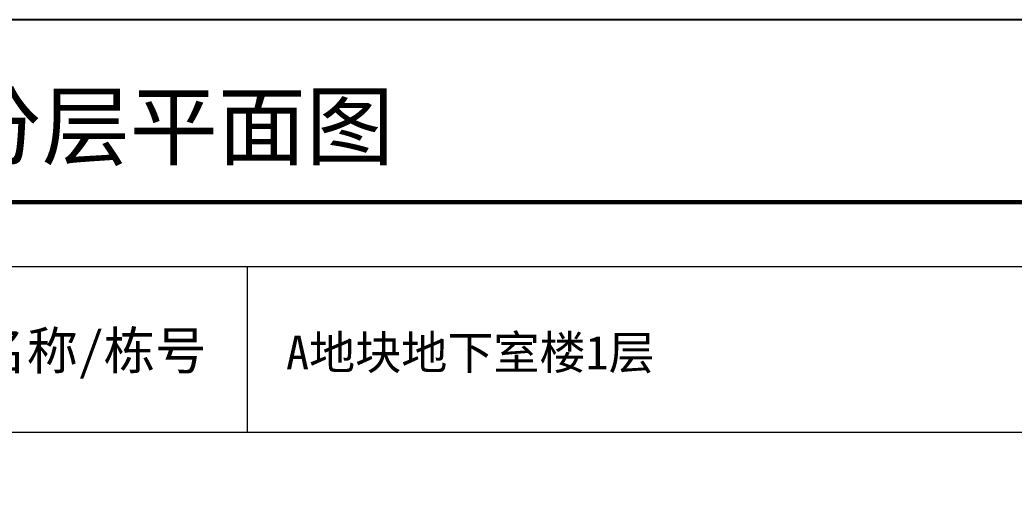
# Model space of a CAD drawing. Extents: x 512858 to 514372, y -232486 to -231710.
# Drawn here: x 512929.63 to 512962.67, y -232065.91 to -232050.34 of the extents above; entities that cross this region are included whole.
import ezdxf
from ezdxf.enums import TextEntityAlignment as Align

# ---------------------------------------------------------------- set-up
doc = ezdxf.new("R2010")
doc.units = 0
doc.header["$LTSCALE"] = 1000
doc.layers.add('图廓', color=252, linetype='Continuous', lineweight=9)
doc.layers.add('打印图框', color=252, linetype='Continuous', plot=False)
doc.styles.add('dw', font='simhei.ttf')
doc.styles.add('STYLE1', font='stylu.ttf')

msp = doc.modelspace()

# ---------------------------------------------------------------- linework, layer by layer
at = {"layer": '图廓', "color": 0}
msp.add_line((512864.884, -232064.045), (512986.358, -232064.045), dxfattribs=at)
at = {"layer": '图廓', "color": 0, "const_width": 0.143}
msp.add_lwpolyline([(512862.741, -232056.397), (512988.501, -232056.397), (512988.501, -232148.216), (512862.741, -232148.216)], close=True, dxfattribs=at)
at = {"layer": '图廓', "color": 0}
msp.add_lwpolyline([(512864.884, -232058.54), (512986.358, -232058.54), (512986.358, -232146.073), (512864.884, -232146.073)], close=True, dxfattribs=at)
msp.add_lwpolyline([(512937.194, -232064.045), (512937.194, -232058.54)], dxfattribs=at)
at = {"layer": '打印图框', "color": 6, "ltscale": 0.5}
msp.add_lwpolyline([(512857.603, -232152.311), (512993.573, -232152.311), (512993.573, -232050.342), (512857.603, -232050.342)], close=True, dxfattribs=at)

# ---------------------------------------------------------------- texts
at = {"layer": '图廓', "color": 0, "style": 'STYLE1'}
msp.add_text('单体建筑面积核算分层平面图', height=2.14365, dxfattribs=at).set_placement((512923.055, -232055.586), align=Align.BOTTOM_CENTER)
at = {"layer": '图廓', "color": 0, "style": 'dw'}
for s, height, p in [('项目名称/栋号', 1.2505, (512924.743, -232061.959)), ('A地块地下室楼1层', 1.1232, (512938.477, -232061.959))]:
    msp.add_text(s, height=height, dxfattribs=at).set_placement(p)

doc.saveas('drawing.dxf')
